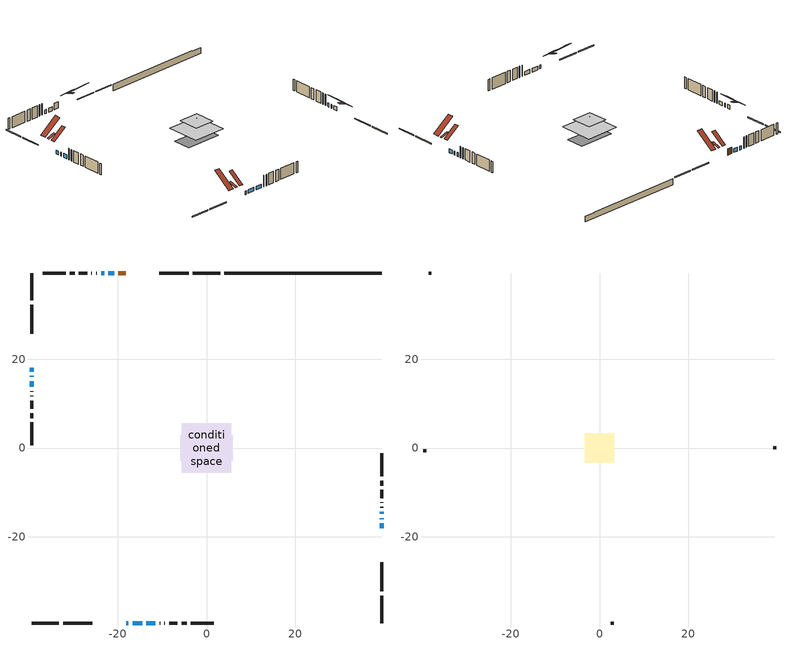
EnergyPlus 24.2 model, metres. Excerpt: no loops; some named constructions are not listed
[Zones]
conditioned space
 floor adiabatic (AdiabaticFloorConstruction): -5.55,-5.55 -5.55,5.55 5.55,5.55 5.55,-5.55 z1.52
 floor foundation (Slab1 construction): -5.92,-2.92 -5.92,2.92 5.92,2.92 5.92,-2.92 z-1.68
 wall outside (RimJoist1 construction): 3.12,39.41 -3.05,39.41 / -39.41,-39.41 -33.23,-39.41 / -39.41,39.41 -39.41,33.23 / 39.41,-39.41 39.41,-33.23 z0.3:0.6
 wall outside (RimJoist2 construction): -3.98,39.41 -10.61,39.41 / -32.31,-39.41 -25.68,-39.41 / -39.41,32.31 -39.41,25.68 / 39.41,-32.31 39.41,-25.68 z0.3:0.6
 wall outside (AdiabaticWallConstruction 1): -18.23,39.41 -19.85,39.41 z0.3:2.33
 wall outside (AdiabaticWallConstruction): -18.06,-39.41 -17.59,-39.41 / -16.66,-39.41 -14.45,-39.41 / -13.52,-39.41 -11.51,-39.41 / -39.41,18.06 -39.41,17.2 / 39.41,-18.06 39.41,-16.97 / -39.41,16.27 -39.41,16.01 / 39.41,-16.04 39.41,-15.78 / -39.41,15.08 -39.41,13.76 / 39.41,-14.85 39.41,-14.38 / -20.78,39.41 -22.1,39.41 / -23.03,39.41 -23.75,39.41 z0.3:1.52
 wall outside (Wall1 construction): -24.68,39.41 -24.87,39.41 / -10.58,-39.41 -10.39,-39.41 / -39.41,12.83 -39.41,12.64 / 39.41,-13.45 39.41,-13.27 z0.3:3.96
 wall outside (Wall2 construction): -25.79,39.41 -25.9,39.41 / -9.46,-39.41 -9.35,-39.41 / -39.41,11.71 -39.41,11.6 / 39.41,-12.34 39.41,-12.23 z0.3:3.96
 wall outside (Wall3 construction): -26.83,39.41 -28.72,39.41 / -8.42,-39.41 -6.54,-39.41 / -39.41,10.67 -39.41,8.79 / 39.41,-11.3 39.41,-9.42 z0.3:3.96
 wall outside (Wall4 construction): -29.65,39.41 -30.79,39.41 / -5.61,-39.41 -4.46,-39.41 / -39.41,7.86 -39.41,6.71 / 39.41,-8.49 39.41,-7.34 z0.3:3.96
 wall outside (Wall5 construction): -31.72,39.41 -36.92,39.41 / -3.53,-39.41 1.66,-39.41 / -39.41,5.79 -39.41,0.59 / 39.41,-6.41 39.41,-1.22 z0.3:3.96
 wall foundation (FoundationWall1 construction): 4.05,39.41,-1.68 4.05,39.41,0.3 35.87,39.41,0.3 35.87,39.41,0.12 39.41,39.41,0.12 39.41,39.41,-1.68
 window (WindowConstruction): -18.06,-39.41 -17.59,-39.41 z0.3:1.52
 window (WindowConstruction 5): -16.66,-39.41 -14.45,-39.41 z0.3:1.52
 window (WindowConstruction 6): -13.52,-39.41 -11.51,-39.41 z0.3:1.52
 window (WindowConstruction 7): -39.41,18.06 -39.41,17.2 z0.3:1.52
 window (WindowConstruction 8): 39.41,-18.06 39.41,-16.97 z0.3:1.52
 window (WindowConstruction 9): -39.41,16.27 -39.41,16.01 z0.3:1.52
 window (WindowConstruction 10): 39.41,-16.04 39.41,-15.78 z0.3:1.52
 window (WindowConstruction 1): -39.41,15.08 -39.41,13.76 z0.3:1.52
 window (WindowConstruction 2): 39.41,-14.85 39.41,-14.38 z0.3:1.52
 window (WindowConstruction 3): -20.78,39.41 -22.1,39.41 z0.3:1.52
 window (WindowConstruction 4): -23.03,39.41 -23.75,39.41 z0.3:1.52
 door (Door): -18.23,39.41 -19.85,39.41 z0.3:2.33
 ceiling adiabatic (AdiabaticFloorConstruction): 5.55,-5.55 5.55,5.55 -5.55,5.55 -5.55,-5.55 z1.52
 roof outside (Roof3 construction): -17.3,39.41,3.96 -17.3,35.06,7.22 -15.94,35.06,7.22 -15.94,39.41,3.96; -18.99,-39.41,3.96 -18.99,-35.06,7.22 -20.34,-35.06,7.22 -20.34,-39.41,3.96; -39.41,18.99,3.96 -35.06,18.99,7.22 -35.06,20.34,7.22 -39.41,20.34,3.96; 39.41,-18.99,3.96 35.06,-18.99,7.22 35.06,-20.34,7.22 39.41,-20.34,3.96
attic - vented
 floor to conditioned space (Floor1 construction Reversed): -3.31,-3.31 -3.31,3.31 3.31,3.31 3.31,-3.31 z3.96
 floor to conditioned space (Floor2 construction Reversed): -1.35,-1.35 -1.35,1.35 1.35,1.35 1.35,-1.35 z3.96
 wall outside (Wall6 construction): -37.85,39.41 -38.48,39.41 / 2.59,-39.41 3.22,-39.41 / -39.41,-0.34 -39.41,-0.97 / 39.41,-0.29 39.41,0.34 z0.3:3.96
 roof outside (Roof1 construction): -13.39,39.41,3.96 -13.39,33.48,8.4 -11.54,33.48,8.4 -11.54,39.41,3.96; -22.89,-39.41,3.96 -22.89,-33.48,8.4 -24.75,-33.48,8.4 -24.75,-39.41,3.96; -39.41,22.89,3.96 -33.48,22.89,8.4 -33.48,24.75,8.4 -39.41,24.75,3.96; 39.41,-22.89,3.96 33.48,-22.89,8.4 33.48,-24.75,8.4 39.41,-24.75,3.96
 roof outside (Roof2 construction): -15.01,39.41,3.96 -15.01,36.79,4.83 -14.32,36.79,4.83 -14.32,39.41,3.96; -21.27,-39.41,3.96 -21.27,-36.79,4.83 -21.96,-36.79,4.83 -21.96,-39.41,3.96; -39.41,21.27,3.96 -36.79,21.27,4.83 -36.79,21.96,4.83 -39.41,21.96,3.96; 39.41,-21.27,3.96 36.79,-21.27,4.83 36.79,-21.96,4.83 39.41,-21.96,3.96
[Material] Roughness=Rough; Thermal Absorptance=0.9
Name | Thickness {m} | Conductivity {W/m-K} | Density {kg/m3} | Specific Heat {J/kg-K} | Solar Absorptance | Visible Absorptance
ceiling loosefill ins | 0.0846667 | 0.0480833 | 16.02 | 1046.75 | 0.7 | 0.7
ceiling stud and cavity | 0.1397 | 0.152571 | 65.682 | 1177.47 | 0.7 | 0.7
ceiling stud and cavity 1 | 0.1397 | 0.112695 | 65.682 | 1177.47 | 0.7 | 0.7
gypsum board | 0.0127 | 0.160291 | 801 | 837.4 | 0.6 | 0.6
[Construction]
Floor1 construction: ceiling loosefill ins, ceiling stud and cavity, gypsum board
Floor2 construction: ceiling stud and cavity 1, gypsum board
[EnergyManagementSystem:Program]
infil_program: Set p_m = 0.14; Set p_s = 0.22; Set s_m = 270; Set s_s = 370; Set z_m = 9.99744; Set z_s = 4.050010773228682; Set f_t = (((s_m/z_m)^p_m)*((z_s/s_s)^p_s)); Set Tdiff = tin_s-tout_s; Set dT = @Abs Tdiff; Set c = 0.0546; Set Cs = 0.0857; Set Cw = 0.1476; Set n = 0.65; Set sft = (f_t*0.54); Set temp1 = ((c*Cw)*((sft*site_vw_s)^(2*n)))^2; Set Qinf = (((c*Cs*(dT^n))^2)+temp1)^0.5; Set Qinf = (@Max Qinf 0); Set mech_vent_house_fan_sensible_load_act = 0.0; Set mech_vent_house_fan_latent_load_act = 0.0; Set OASupInPb = out_pb_s; Set OASupInTemp = tout_s; Set OASupInW = out_wt_s; Set OASupRho = (@RhoAirFnPbTdbW OASupInPb OASupInTemp OASupInW); Set OASupCp = (@CpAirFnW OASupInW); Set OASupInEnth = (@HFnTdbW OASupInTemp OASupInW); Set ZoneTemp = tin_s; Set ZoneW = win_s; Set ZoneCp = (@CpAirFnW ZoneW); Set ZoneAirEnth = (@HFnTdbW ZoneTemp ZoneW); Set mech_vent_house_fan_cfis_act = 0.0; Set QWHV_cfis_sup = 0.0; Set QWHV_cfis_suppl_sup = 0.0; Set QWHV_cfis_suppl_exh = 0.0; Set Qrange = 0; Set Qbath = 0; Set Qdryer = 0; Set Qdryer = Qdryer + 0.00019 * clothes_dryer_exhaust_0_sch_s; Set QWHV_sup = 0.0; Set QWHV_exh = 0.0; Set Qsupply = QWHV_sup + QWHV_cfis_sup + QWHV_cfis_suppl_sup; Set Qexhaust = Qrange + Qbath + Qdryer + QWHV_exh + QWHV_cfis_suppl_exh; Set Qfan = (@Max Qexhaust Qsupply); Set Qducts = 0; If Qducts < 0; Set Qsupply = Qsupply - Qducts; Else; Set Qexhaust = Qexhaust + Qducts; EndIf; Set Qfan_with_ducts = (@Max Qexhaust Qsupply); Set Qimb = (@Abs (Qsupply - Qexhaust)); If Qinf + Qimb > 0; Set Qtot = Qfan_with_ducts + (Qinf^2) / (Qinf + Qimb); Else; Set Qtot = Qfan_with_ducts; EndIf; Set Qinf_adj = Qtot - Qfan; Set infil_flow_act = Qinf_adj; Set infil_program_Qinf = Qinf_adj; Set infil_program_Qfan = Qfan; Set Qload = Qfan; Set Effectiveness_Sens = 0.0; Set Effectiveness_Lat = 0.0; Set Fan_MFR = Qload * OASupRho; Set ZoneInEnth = OASupInEnth; Set ZoneInTemp = OASupInTemp; Set FanTotalToCond = Fan_MFR * (ZoneInEnth - ZoneAirEnth); Set FanSensToCond = Fan_MFR * ZoneCp * (ZoneInTemp - ZoneTemp); Set FanLatToCond = FanTotalToCond - FanSensToCond; Set mech_vent_house_fan_sensible_load_act = mech_vent_house_fan_sensible_load_act + FanSensToCond; Set mech_vent_house_fan_latent_load_act = mech_vent_house_fan_latent_load_act + FanLatToCond
[EnergyManagementSystem:ProgramCallingManager]
boiler_hydronic_pump_disaggregate_program_calling_manager: EndOfSystemTimestepBeforeHVACReporting; boiler_hydronic_pump_disaggregate_program
boiler_hydronic_pump_power_program_calling_manager: EndOfSystemTimestepBeforeHVACReporting; boiler_hydronic_pump_power_program
component_loads_program_calling_manager: EndOfZoneTimestepAfterZoneReporting; component_loads_program
fridge_schedule_program_calling_manager: BeginZoneTimestepAfterInitHeatBalance; fridge_schedule_program
infil_program_calling_manager: BeginZoneTimestepAfterInitHeatBalance; infil_program
natural_vent_program_calling_manager: BeginZoneTimestepAfterInitHeatBalance; natural_vent_program
total_airflows_program_calling_manager: EndOfZoneTimestepAfterZoneReporting; total_airflows_program
total_loads_program_calling_manager: EndOfZoneTimestepAfterZoneReporting; total_loads_program
unmet_hours_program_calling_manager: EndOfZoneTimestepBeforeZoneReporting; unmet_hours_program
water_heater_EC_adj_ProgramManager: EndOfSystemTimestepBeforeHVACReporting; water_heater_EC_adj
[EnergyManagementSystem:OutputVariable] Type of Data in Variable=Summed
Name | EMS Variable | Update Frequency | EMS Program or Subroutine | Units
boiler hydronic pump disaggregate htg primary | boiler_hydronic_pump_primary_htg | SystemTimestep | boiler_hydronic_pump_disaggregate_program | J
loads_htg_tot_peakload_outvar; loads_htg_tot_annual_outvar; Energy Management System Output Variable 1; Energy Management System Output Variable 45 | loads_htg_tot | ZoneTimestep | total_loads_program | J
loads_clg_tot_peakload_outvar; loads_clg_tot_annual_outvar; Energy Management System Output Variable 2; Energy Management System Output Variable 46 | loads_clg_tot | ZoneTimestep | total_loads_program | J
htg_unmet_hours_annual_outvar; Energy Management System Output Variable 3 | htg_unmet_hours | ZoneTimestep | unmet_hours_program | hr
clg_unmet_hours_annual_outvar; Energy Management System Output Variable 4 | clg_unmet_hours | ZoneTimestep | unmet_hours_program | hr
loads_htg_roofs_annual_outvar; Energy Management System Output Variable 5 | loads_htg_roofs | ZoneTimestep | component_loads_program | J
loads_htg_ceilings_annual_outvar; Energy Management System Output Variable 6 | loads_htg_ceilings | ZoneTimestep | component_loads_program | J
loads_htg_walls_annual_outvar; Energy Management System Output Variable 7 | loads_htg_walls | ZoneTimestep | component_loads_program | J
loads_htg_rim_joists_annual_outvar; Energy Management System Output Variable 8 | loads_htg_rim_joists | ZoneTimestep | component_loads_program | J
loads_htg_foundation_walls_annual_outvar; Energy Management System Output Variable 9 | loads_htg_foundation_walls | ZoneTimestep | component_loads_program | J
loads_htg_doors_annual_outvar; Energy Management System Output Variable 10 | loads_htg_doors | ZoneTimestep | component_loads_program | J
loads_htg_windows_conduction_annual_outvar; Energy Management System Output Variable 11 | loads_htg_windows_conduction | ZoneTimestep | component_loads_program | J
loads_htg_windows_solar_annual_outvar; Energy Management System Output Variable 12 | loads_htg_windows_solar | ZoneTimestep | component_loads_program | J
loads_htg_skylights_conduction_annual_outvar; Energy Management System Output Variable 13 | loads_htg_skylights_conduction | ZoneTimestep | component_loads_program | J
loads_htg_skylights_solar_annual_outvar; Energy Management System Output Variable 14 | loads_htg_skylights_solar | ZoneTimestep | component_loads_program | J
loads_htg_floors_annual_outvar; Energy Management System Output Variable 15 | loads_htg_floors | ZoneTimestep | component_loads_program | J
loads_htg_slabs_annual_outvar; Energy Management System Output Variable 16 | loads_htg_slabs | ZoneTimestep | component_loads_program | J
loads_htg_internal_mass_annual_outvar; Energy Management System Output Variable 17 | loads_htg_internal_mass | ZoneTimestep | component_loads_program | J
loads_htg_infil_annual_outvar; Energy Management System Output Variable 18 | loads_htg_infil | ZoneTimestep | component_loads_program | J
loads_htg_natvent_annual_outvar; Energy Management System Output Variable 19 | loads_htg_natvent | ZoneTimestep | component_loads_program | J
loads_htg_mechvent_annual_outvar; Energy Management System Output Variable 20 | loads_htg_mechvent | ZoneTimestep | component_loads_program | J
loads_htg_whf_annual_outvar; Energy Management System Output Variable 21 | loads_htg_whf | ZoneTimestep | component_loads_program | J
loads_htg_ducts_annual_outvar; Energy Management System Output Variable 22 | loads_htg_ducts | ZoneTimestep | component_loads_program | J
loads_htg_intgains_annual_outvar; Energy Management System Output Variable 23 | loads_htg_intgains | ZoneTimestep | component_loads_program | J
loads_htg_lighting_annual_outvar; Energy Management System Output Variable 24 | loads_htg_lighting | ZoneTimestep | component_loads_program | J
loads_clg_roofs_annual_outvar; Energy Management System Output Variable 25 | loads_clg_roofs | ZoneTimestep | component_loads_program | J
loads_clg_ceilings_annual_outvar; Energy Management System Output Variable 26 | loads_clg_ceilings | ZoneTimestep | component_loads_program | J
loads_clg_walls_annual_outvar; Energy Management System Output Variable 27 | loads_clg_walls | ZoneTimestep | component_loads_program | J
loads_clg_rim_joists_annual_outvar; Energy Management System Output Variable 28 | loads_clg_rim_joists | ZoneTimestep | component_loads_program | J
loads_clg_foundation_walls_annual_outvar; Energy Management System Output Variable 29 | loads_clg_foundation_walls | ZoneTimestep | component_loads_program | J
loads_clg_doors_annual_outvar; Energy Management System Output Variable 30 | loads_clg_doors | ZoneTimestep | component_loads_program | J
loads_clg_windows_conduction_annual_outvar; Energy Management System Output Variable 31 | loads_clg_windows_conduction | ZoneTimestep | component_loads_program | J
loads_clg_windows_solar_annual_outvar; Energy Management System Output Variable 32 | loads_clg_windows_solar | ZoneTimestep | component_loads_program | J
loads_clg_skylights_conduction_annual_outvar; Energy Management System Output Variable 33 | loads_clg_skylights_conduction | ZoneTimestep | component_loads_program | J
loads_clg_skylights_solar_annual_outvar; Energy Management System Output Variable 34 | loads_clg_skylights_solar | ZoneTimestep | component_loads_program | J
loads_clg_floors_annual_outvar; Energy Management System Output Variable 35 | loads_clg_floors | ZoneTimestep | component_loads_program | J
loads_clg_slabs_annual_outvar; Energy Management System Output Variable 36 | loads_clg_slabs | ZoneTimestep | component_loads_program | J
loads_clg_internal_mass_annual_outvar; Energy Management System Output Variable 37 | loads_clg_internal_mass | ZoneTimestep | component_loads_program | J
loads_clg_infil_annual_outvar; Energy Management System Output Variable 38 | loads_clg_infil | ZoneTimestep | component_loads_program | J
loads_clg_natvent_annual_outvar; Energy Management System Output Variable 39 | loads_clg_natvent | ZoneTimestep | component_loads_program | J
loads_clg_mechvent_annual_outvar; Energy Management System Output Variable 40 | loads_clg_mechvent | ZoneTimestep | component_loads_program | J
loads_clg_whf_annual_outvar; Energy Management System Output Variable 41 | loads_clg_whf | ZoneTimestep | component_loads_program | J
loads_clg_ducts_annual_outvar; Energy Management System Output Variable 42 | loads_clg_ducts | ZoneTimestep | component_loads_program | J
loads_clg_intgains_annual_outvar; Energy Management System Output Variable 43 | loads_clg_intgains | ZoneTimestep | component_loads_program | J
loads_clg_lighting_annual_outvar; Energy Management System Output Variable 44 | loads_clg_lighting | ZoneTimestep | component_loads_program | J
[Schedule:Day:Interval]
interior lighting schedule day: No, 01:00, 0.108182, 04:00, 0.0901515, 05:00, 0.0991667, 06:00, 0.162273, 07:00, 0.270455, 08:00, 0.342576, 10:00, 0.369621, 11:00, 0.351591, 12:00, 0.333561, 13:00, 0.324545, 14:00, 0.31553, 15:00, 0.333561, 16:00, 0.369621, 17:00, 0.450758, 18:00, 0.585985, 19:00, 0.775303, 20:00, 0.955606, 21:00, 0.991667, 22:00, 0.712197, 23:00, 0.360606, 24:00, 0.162273
interior lighting schedule day 1: No, 01:00, 0.100909, 04:00, 0.0840909, 05:00, 0.0925, 06:00, 0.151364, 07:00, 0.252273, 08:00, 0.319545, 10:00, 0.344773, 11:00, 0.327955, 12:00, 0.311136, 13:00, 0.302727, 14:00, 0.294318, 15:00, 0.311136, 16:00, 0.344773, 17:00, 0.420455, 18:00, 0.546591, 19:00, 0.723182, 20:00, 0.891364, 21:00, 0.925, 22:00, 0.664318, 23:00, 0.336364, 24:00, 0.151364
interior lighting schedule day 2: No, 01:00, 0.0927273, 04:00, 0.0772727, 05:00, 0.085, 06:00, 0.139091, 07:00, 0.231818, 08:00, 0.293636, 10:00, 0.316818, 11:00, 0.301364, 12:00, 0.285909, 13:00, 0.278182, 14:00, 0.270455, 15:00, 0.285909, 16:00, 0.316818, 17:00, 0.386364, 18:00, 0.502273, 19:00, 0.664545, 20:00, 0.819091, 21:00, 0.85, 22:00, 0.610455, 23:00, 0.309091, 24:00, 0.139091
interior lighting schedule day 3: No, 01:00, 0.0845455, 04:00, 0.0704545, 05:00, 0.0775, 06:00, 0.126818, 07:00, 0.211364, 08:00, 0.267727, 10:00, 0.288864, 11:00, 0.274773, 12:00, 0.260682, 13:00, 0.253636, 14:00, 0.246591, 15:00, 0.260682, 16:00, 0.288864, 17:00, 0.352273, 18:00, 0.457955, 19:00, 0.605909, 20:00, 0.746818, 21:00, 0.775, 22:00, 0.556591, 23:00, 0.281818, 24:00, 0.126818
interior lighting schedule day 4: No, 01:00, 0.0763636, 04:00, 0.0636364, 05:00, 0.07, 06:00, 0.114545, 07:00, 0.190909, 08:00, 0.241818, 10:00, 0.260909, 11:00, 0.248182, 12:00, 0.235455, 13:00, 0.229091, 14:00, 0.222727, 15:00, 0.235455, 16:00, 0.260909, 17:00, 0.318182, 18:00, 0.413636, 19:00, 0.547273, 20:00, 0.674545, 21:00, 0.7, 22:00, 0.502727, 23:00, 0.254545, 24:00, 0.114545
interior lighting schedule day 5: No, 01:00, 0.0727273, 04:00, 0.0606061, 05:00, 0.0666667, 06:00, 0.109091, 07:00, 0.181818, 08:00, 0.230303, 10:00, 0.248485, 11:00, 0.236364, 12:00, 0.224242, 13:00, 0.218182, 14:00, 0.212121, 15:00, 0.224242, 16:00, 0.248485, 17:00, 0.30303, 18:00, 0.393939, 19:00, 0.521212, 20:00, 0.642424, 21:00, 0.666667, 22:00, 0.478788, 23:00, 0.242424, 24:00, 0.109091
interior lighting schedule day 6: No, 01:00, 0.0745455, 04:00, 0.0621212, 05:00, 0.0683333, 06:00, 0.111818, 07:00, 0.186364, 08:00, 0.236061, 10:00, 0.254697, 11:00, 0.242273, 12:00, 0.229848, 13:00, 0.223636, 14:00, 0.217424, 15:00, 0.229848, 16:00, 0.254697, 17:00, 0.310606, 18:00, 0.403788, 19:00, 0.534242, 20:00, 0.658485, 21:00, 0.683333, 22:00, 0.490758, 23:00, 0.248485, 24:00, 0.111818
interior lighting schedule day 7: No, 01:00, 0.08, 04:00, 0.0666667, 05:00, 0.0733333, 06:00, 0.12, 07:00, 0.2, 08:00, 0.253333, 10:00, 0.273333, 11:00, 0.26, 12:00, 0.246667, 13:00, 0.24, 14:00, 0.233333, 15:00, 0.246667, 16:00, 0.273333, 17:00, 0.333333, 18:00, 0.433333, 19:00, 0.573333, 20:00, 0.706667, 21:00, 0.733333, 22:00, 0.526667, 23:00, 0.266667, 24:00, 0.12
interior lighting schedule day 8: No, 01:00, 0.0890909, 04:00, 0.0742424, 05:00, 0.0816667, 06:00, 0.133636, 07:00, 0.222727, 08:00, 0.282121, 10:00, 0.304394, 11:00, 0.289545, 12:00, 0.274697, 13:00, 0.267273, 14:00, 0.259848, 15:00, 0.274697, 16:00, 0.304394, 17:00, 0.371212, 18:00, 0.482576, 19:00, 0.638485, 20:00, 0.78697, 21:00, 0.816667, 22:00, 0.586515, 23:00, 0.29697, 24:00, 0.133636
interior lighting schedule day 9: No, 01:00, 0.0972727, 04:00, 0.0810606, 05:00, 0.0891667, 06:00, 0.145909, 07:00, 0.243182, 08:00, 0.30803, 10:00, 0.332348, 11:00, 0.316136, 12:00, 0.299924, 13:00, 0.291818, 14:00, 0.283712, 15:00, 0.299924, 16:00, 0.332348, 17:00, 0.405303, 18:00, 0.526894, 19:00, 0.697121, 20:00, 0.859242, 21:00, 0.891667, 22:00, 0.640379, 23:00, 0.324242, 24:00, 0.145909
interior lighting schedule day 10: No, 01:00, 0.105455, 04:00, 0.0878788, 05:00, 0.0966667, 06:00, 0.158182, 07:00, 0.263636, 08:00, 0.333939, 10:00, 0.360303, 11:00, 0.342727, 12:00, 0.325152, 13:00, 0.316364, 14:00, 0.307576, 15:00, 0.325152, 16:00, 0.360303, 17:00, 0.439394, 18:00, 0.571212, 19:00, 0.755758, 20:00, 0.931515, 21:00, 0.966667, 22:00, 0.694242, 23:00, 0.351515, 24:00, 0.158182
interior lighting schedule day 11: No, 01:00, 0.109091, 04:00, 0.0909091, 05:00, 0.1, 06:00, 0.163636, 07:00, 0.272727, 08:00, 0.345455, 10:00, 0.372727, 11:00, 0.354545, 12:00, 0.336364, 13:00, 0.327273, 14:00, 0.318182, 15:00, 0.336364, 16:00, 0.372727, 17:00, 0.454545, 18:00, 0.590909, 19:00, 0.781818, 20:00, 0.963636, 21:00, 1, 22:00, 0.718182, 23:00, 0.363636, 24:00, 0.163636
interior lighting schedule default day; occupants schedule default day; clothes dryer schedule default day; cooking range schedule default day; misc plug loads schedule default day; general water use schedule default day; clothes dryer exhaust 0 schedule default day; cooling season schedule day; cooling season schedule day 2; cooling season schedule default day; exterior lighting schedule default day; natural vent schedule default day: No, 24:00, 0
occupants schedule day: No, 05:00, 0.426829, 06:00, 0.719512, 07:00, 1, 08:00, 0.670732, 09:00, 0.329268, 14:00, 0.170732, 15:00, 0.231707, 16:00, 0.329268, 17:00, 0.5, 18:00, 0.670732, 19:00, 0.829268, 21:00, 1, 22:00, 0.853659, 23:00, 0.646341, 24:00, 0.426829
clothes dryer schedule day; clothes dryer exhaust 0 schedule day: No, 01:00, 0.123457, 02:00, 0.0740741, 03:00, 0.0493827, 04:00, 0.0246914, 05:00, 0.0493827, 06:00, 0.0740741, 07:00, 0.197531, 08:00, 0.395062, 09:00, 0.592593, 10:00, 0.839506, 11:00, 0.962963, 12:00, 1, 13:00, 0.91358, 14:00, 0.82716, 15:00, 0.716049, 16:00, 0.753086, 17:00, 0.679012, 18:00, 0.666667, 20:00, 0.62963, 21:00, 0.641975, 22:00, 0.666667, 23:00, 0.54321, 24:00, 0.296296
cooking range schedule day: No, 05:00, 0.0597015, 06:00, 0.11194, 07:00, 0.171642, 08:00, 0.291045, 11:00, 0.343284, 12:00, 0.402985, 13:00, 0.462687, 14:00, 0.343284, 15:00, 0.291045, 16:00, 0.402985, 17:00, 0.567164, 18:00, 1, 19:00, 0.850746, 20:00, 0.432836, 21:00, 0.291045, 22:00, 0.231343, 23:00, 0.171642, 24:00, 0.11194
misc plug loads schedule day: No, 06:00, 0.705882, 07:00, 0.745098, 08:00, 0.803922, 15:00, 0.823529, 16:00, 0.862745, 17:00, 0.921569, 18:00, 0.980392, 19:00, 1, 20:00, 0.980392, 21:00, 0.941176, 22:00, 0.862745, 23:00, 0.784314, 24:00, 0.72549
general water use schedule day: No, 01:00, 0.315068, 03:00, 0.287671, 04:00, 0.342466, 05:00, 0.369863, 06:00, 0.520548, 07:00, 0.60274, 08:00, 0.534247, 10:00, 0.506849, 11:00, 0.465753, 14:00, 0.479452, 15:00, 0.534247, 16:00, 0.589041, 17:00, 0.69863, 18:00, 0.876712, 19:00, 0.890411, 20:00, 0.986301, 21:00, 1, 22:00, 0.863014, 23:00, 0.616438, 24:00, 0.465753
cooling season schedule day 1: No, 24:00, 1
exterior lighting schedule day: No, 01:00, 0.566667, 03:00, 0.524167, 05:00, 0.495833, 06:00, 0.5525, 07:00, 0.623333, 08:00, 0.580833, 09:00, 0.439167, 10:00, 0.354167, 12:00, 0.34, 13:00, 0.354167, 14:00, 0.396667, 15:00, 0.425, 16:00, 0.495833, 17:00, 0.623333, 18:00, 0.793333, 19:00, 0.906667, 20:00, 0.963333, 21:00, 0.991667, 22:00, 0.920833, 23:00, 0.793333, 24:00, 0.665833
exterior lighting schedule day 1: No, 01:00, 0.528571, 03:00, 0.488929, 05:00, 0.4625, 06:00, 0.515357, 07:00, 0.581429, 08:00, 0.541786, 09:00, 0.409643, 10:00, 0.330357, 12:00, 0.317143, 13:00, 0.330357, 14:00, 0.37, 15:00, 0.396429, 16:00, 0.4625, 17:00, 0.581429, 18:00, 0.74, 19:00, 0.845714, 20:00, 0.898571, 21:00, 0.925, 22:00, 0.858929, 23:00, 0.74, 24:00, 0.621071
exterior lighting schedule day 10: No, 01:00, 0.552381, 03:00, 0.510952, 05:00, 0.483333, 06:00, 0.538571, 07:00, 0.607619, 08:00, 0.56619, 09:00, 0.428095, 10:00, 0.345238, 12:00, 0.331429, 13:00, 0.345238, 14:00, 0.386667, 15:00, 0.414286, 16:00, 0.483333, 17:00, 0.607619, 18:00, 0.773333, 19:00, 0.88381, 20:00, 0.939048, 21:00, 0.966667, 22:00, 0.897619, 23:00, 0.773333, 24:00, 0.649048
exterior lighting schedule day 11: No, 01:00, 0.571429, 03:00, 0.528571, 05:00, 0.5, 06:00, 0.557143, 07:00, 0.628571, 08:00, 0.585714, 09:00, 0.442857, 10:00, 0.357143, 12:00, 0.342857, 13:00, 0.357143, 14:00, 0.4, 15:00, 0.428571, 16:00, 0.5, 17:00, 0.628571, 18:00, 0.8, 19:00, 0.914286, 20:00, 0.971429, 21:00, 1, 22:00, 0.928571, 23:00, 0.8, 24:00, 0.671429
exterior lighting schedule day 2: No, 01:00, 0.485714, 03:00, 0.449286, 05:00, 0.425, 06:00, 0.473571, 07:00, 0.534286, 08:00, 0.497857, 09:00, 0.376429, 10:00, 0.303571, 12:00, 0.291429, 13:00, 0.303571, 14:00, 0.34, 15:00, 0.364286, 16:00, 0.425, 17:00, 0.534286, 18:00, 0.68, 19:00, 0.777143, 20:00, 0.825714, 21:00, 0.85, 22:00, 0.789286, 23:00, 0.68, 24:00, 0.570714
exterior lighting schedule day 3: No, 01:00, 0.442857, 03:00, 0.409643, 05:00, 0.3875, 06:00, 0.431786, 07:00, 0.487143, 08:00, 0.453929, 09:00, 0.343214, 10:00, 0.276786, 12:00, 0.265714, 13:00, 0.276786, 14:00, 0.31, 15:00, 0.332143, 16:00, 0.3875, 17:00, 0.487143, 18:00, 0.62, 19:00, 0.708571, 20:00, 0.752857, 21:00, 0.775, 22:00, 0.719643, 23:00, 0.62, 24:00, 0.520357
exterior lighting schedule day 4: No, 01:00, 0.4, 03:00, 0.37, 05:00, 0.35, 06:00, 0.39, 07:00, 0.44, 08:00, 0.41, 09:00, 0.31, 10:00, 0.25, 12:00, 0.24, 13:00, 0.25, 14:00, 0.28, 15:00, 0.3, 16:00, 0.35, 17:00, 0.44, 18:00, 0.56, 19:00, 0.64, 20:00, 0.68, 21:00, 0.7, 22:00, 0.65, 23:00, 0.56, 24:00, 0.47
exterior lighting schedule day 5: No, 01:00, 0.380952, 03:00, 0.352381, 05:00, 0.333333, 06:00, 0.371429, 07:00, 0.419048, 08:00, 0.390476, 09:00, 0.295238, 10:00, 0.238095, 12:00, 0.228571, 13:00, 0.238095, 14:00, 0.266667, 15:00, 0.285714, 16:00, 0.333333, 17:00, 0.419048, 18:00, 0.533333, 19:00, 0.609524, 20:00, 0.647619, 21:00, 0.666667, 22:00, 0.619048, 23:00, 0.533333, 24:00, 0.447619
exterior lighting schedule day 6: No, 01:00, 0.390476, 03:00, 0.36119, 05:00, 0.341667, 06:00, 0.380714, 07:00, 0.429524, 08:00, 0.400238, 09:00, 0.302619, 10:00, 0.244048, 12:00, 0.234286, 13:00, 0.244048, 14:00, 0.273333, 15:00, 0.292857, 16:00, 0.341667, 17:00, 0.429524, 18:00, 0.546667, 19:00, 0.624762, 20:00, 0.66381, 21:00, 0.683333, 22:00, 0.634524, 23:00, 0.546667, 24:00, 0.45881
exterior lighting schedule day 7: No, 01:00, 0.419048, 03:00, 0.387619, 05:00, 0.366667, 06:00, 0.408571, 07:00, 0.460952, 08:00, 0.429524, 09:00, 0.324762, 10:00, 0.261905, 12:00, 0.251429, 13:00, 0.261905, 14:00, 0.293333, 15:00, 0.314286, 16:00, 0.366667, 17:00, 0.460952, 18:00, 0.586667, 19:00, 0.670476, 20:00, 0.712381, 21:00, 0.733333, 22:00, 0.680952, 23:00, 0.586667, 24:00, 0.492381
exterior lighting schedule day 8: No, 01:00, 0.466667, 03:00, 0.431667, 05:00, 0.408333, 06:00, 0.455, 07:00, 0.513333, 08:00, 0.478333, 09:00, 0.361667, 10:00, 0.291667, 12:00, 0.28, 13:00, 0.291667, 14:00, 0.326667, 15:00, 0.35, 16:00, 0.408333, 17:00, 0.513333, 18:00, 0.653333, 19:00, 0.746667, 20:00, 0.793333, 21:00, 0.816667, 22:00, 0.758333, 23:00, 0.653333, 24:00, 0.548333
exterior lighting schedule day 9: No, 01:00, 0.509524, 03:00, 0.47131, 05:00, 0.445833, 06:00, 0.496786, 07:00, 0.560476, 08:00, 0.522262, 09:00, 0.394881, 10:00, 0.318452, 12:00, 0.305714, 13:00, 0.318452, 14:00, 0.356667, 15:00, 0.382143, 16:00, 0.445833, 17:00, 0.560476, 18:00, 0.713333, 19:00, 0.815238, 20:00, 0.86619, 21:00, 0.891667, 22:00, 0.827976, 23:00, 0.713333, 24:00, 0.59869
[Schedule:Week:Daily]
clothes dryer exhaust 0 schedule Week Rule - Jan1-Dec31: clothes dryer exhaust 0 schedule day, clothes dryer exhaust 0 schedule day, clothes dryer exhaust 0 schedule day, clothes dryer exhaust 0 schedule day, clothes dryer exhaust 0 schedule day, clothes dryer exhaust 0 schedule day, clothes dryer exhaust 0 schedule day, clothes dryer exhaust 0 schedule default day, clothes dryer exhaust 0 schedule default day, clothes dryer exhaust 0 schedule default day, clothes dryer exhaust 0 schedule default day, clothes dryer exhaust 0 schedule default day
cooling season schedule Week Rule - Jan1-May26: cooling season schedule day, cooling season schedule day, cooling season schedule day, cooling season schedule day, cooling season schedule day, cooling season schedule day, cooling season schedule day, cooling season schedule default day, cooling season schedule default day, cooling season schedule default day, cooling season schedule default day, cooling season schedule default day
cooling season schedule Week Rule - May27-Jun2: cooling season schedule day, cooling season schedule day, cooling season schedule day, cooling season schedule day, cooling season schedule day, cooling season schedule day 1, cooling season schedule day 1, cooling season schedule default day, cooling season schedule default day, cooling season schedule default day, cooling season schedule default day, cooling season schedule default day
cooling season schedule Week Rule - Jun3-Aug25: cooling season schedule day 1, cooling season schedule day 1, cooling season schedule day 1, cooling season schedule day 1, cooling season schedule day 1, cooling season schedule day 1, cooling season schedule day 1, cooling season schedule default day, cooling season schedule default day, cooling season schedule default day, cooling season schedule default day, cooling season schedule default day
cooling season schedule Week Rule - Aug26-Sep1: cooling season schedule day 1, cooling season schedule day 1, cooling season schedule day 1, cooling season schedule day 1, cooling season schedule day 1, cooling season schedule day 1, cooling season schedule day 2, cooling season schedule default day, cooling season schedule default day, cooling season schedule default day, cooling season schedule default day, cooling season schedule default day
cooling season schedule Week Rule - Sep2-Dec31: cooling season schedule day 2, cooling season schedule day 2, cooling season schedule day 2, cooling season schedule day 2, cooling season schedule day 2, cooling season schedule day 2, cooling season schedule day 2, cooling season schedule default day, cooling season schedule default day, cooling season schedule default day, cooling season schedule default day, cooling season schedule default day
exterior lighting schedule Week Rule - Oct28-Nov3: exterior lighting schedule day 9, exterior lighting schedule day 9, exterior lighting schedule day 9, exterior lighting schedule day 9, exterior lighting schedule day 10, exterior lighting schedule day 10, exterior lighting schedule day 10, exterior lighting schedule default day, exterior lighting schedule default day, exterior lighting schedule default day, exterior lighting schedule default day, exterior lighting schedule default day
exterior lighting schedule Week Rule - Nov4-Nov24: exterior lighting schedule day 10, exterior lighting schedule day 10, exterior lighting schedule day 10, exterior lighting schedule day 10, exterior lighting schedule day 10, exterior lighting schedule day 10, exterior lighting schedule day 10, exterior lighting schedule default day, exterior lighting schedule default day, exterior lighting schedule default day, exterior lighting schedule default day, exterior lighting schedule default day
exterior lighting schedule Week Rule - Nov25-Dec1: exterior lighting schedule day 10, exterior lighting schedule day 10, exterior lighting schedule day 10, exterior lighting schedule day 10, exterior lighting schedule day 10, exterior lighting schedule day 10, exterior lighting schedule day 11, exterior lighting schedule default day, exterior lighting schedule default day, exterior lighting schedule default day, exterior lighting schedule default day, exterior lighting schedule default day
exterior lighting schedule Week Rule - Dec2-Dec31: exterior lighting schedule day 11, exterior lighting schedule day 11, exterior lighting schedule day 11, exterior lighting schedule day 11, exterior lighting schedule day 11, exterior lighting schedule day 11, exterior lighting schedule day 11, exterior lighting schedule default day, exterior lighting schedule default day, exterior lighting schedule default day, exterior lighting schedule default day, exterior lighting schedule default day
natural vent schedule Week Rule - Jan1-Dec31: natural vent schedule default day, natural vent schedule default day, natural vent schedule default day, natural vent schedule default day, natural vent schedule default day, natural vent schedule default day, natural vent schedule default day, natural vent schedule default day, natural vent schedule default day, natural vent schedule default day, natural vent schedule default day, natural vent schedule default day
[Schedule:Year]
clothes dryer exhaust 0 schedule: clothes dryer exhaust 0 schedule Week Rule - Jan1-Dec31, 1, 1, 12, 31
cooling season schedule: cooling season schedule Week Rule - Jan1-May26, 1, 1, 5, 26, cooling season schedule Week Rule - May27-Jun2, 5, 27, 6, 2, cooling season schedule Week Rule - Jun3-Aug25, 6, 3, 8, 25, cooling season schedule Week Rule - Aug26-Sep1, 8, 26, 9, 1, cooling season schedule Week Rule - Sep2-Dec31, 9, 2, 12, 31
natural vent schedule: natural vent schedule Week Rule - Jan1-Dec31, 1, 1, 12, 31
